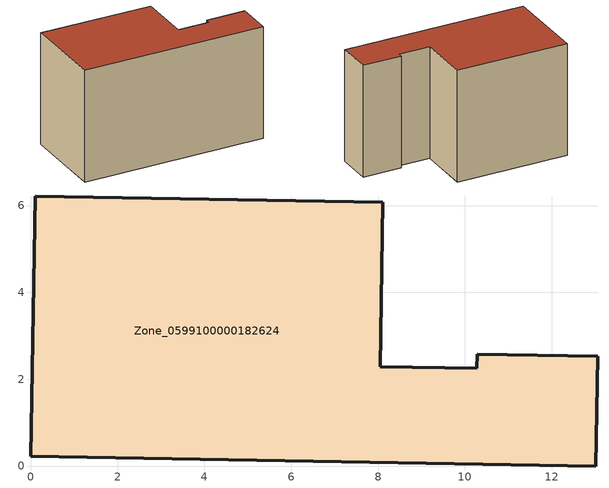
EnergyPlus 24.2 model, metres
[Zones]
Zone_0599100000182624
 floor ground (C_G): 0,0.22 0.1,6.22 8.11,6.08 8.05,2.29 10.27,2.25 10.28,2.57 13.06,2.53 13.02,0 z0
 wall outside (C_F): 0.1,6.22 0,0.22 13.02,0 13.06,2.53 10.28,2.57 10.27,2.25 8.05,2.29 8.11,6.08 0.1,6.22 z0:8.06
 roof outside (C_R): 10.27,2.25 8.05,2.29 8.11,6.08 0.1,6.22 0,0.22 13.02,0 13.06,2.53 10.28,2.57 z8.06
[BUILDING]
Pand.0599100000182624: North Axis=0; Terrain=City; Loads Convergence Tolerance Value=0.04; Temperature Convergence Tolerance Value=0.4; Solar Distribution=FullExterior; Maximum Number of Warmup Days=25; Minimum Number of Warmup Days=1
[Site:Location]
Rotterdam.The.Hague.AP_ZH_NLD Design_Conditions: Latitude=51.96; Longitude=4.45; Time Zone=1; Elevation=-4.5
[SITE:GROUNDTEMPERATURE:BUILDINGSURFACE]
18, 18, 18, 18, 18, 18, 18, 18, 18, 18, 18, 18
[MATERIAL] Thermal Absorptance=0.9; Solar Absorptance=0.7; Visible Absorptance=0.7
Name | Roughness | Thickness | Conductivity | Density | Specific Heat
G.TI.1975-1991 | MediumSmooth | 0.15 | 0.288461 | 540 | 1210
F.TI.1975-1991 | Rough | 0.3 | 0.230769 | 1920 | 840
R.TI.1975-1991 | MediumRough | 0.2 | 0.153846 | 1500 | 1000
[CONSTRUCTION]
C_G: G.TI.1975-1991
C_F: F.TI.1975-1991
C_R: R.TI.1975-1991
[ZONE]
Zone_0599100000182624: Type=1; Multiplier=1; Ceiling Height=Autocalculate; Volume=Autocalculate; Floor Area=autocalculate; Part of Total Floor Area=Yes
[ZONEINFILTRATION:DESIGNFLOWRATE]
Infil_Zone_0599100000182624: Zone or ZoneList or Space or SpaceList=Zone_0599100000182624; Schedule=AlwaysOn; Design Flow Rate Calculation Method=Flow/Area; Flow Rate per Floor Area=0.003; Constant Term Coefficient=1; Temperature Term Coefficient=0; Velocity Term Coefficient=0; Velocity Squared Term Coefficient=0
[HVACTEMPLATE:ZONE:IDEALLOADSAIRSYSTEM]
Zone_0599100000182624: Maximum Heating Supply Air Temperature=50; Minimum Cooling Supply Air Temperature=13; Maximum Heating Supply Air Humidity Ratio=0.0156; Minimum Cooling Supply Air Humidity Ratio=0.0077; Heating Limit=NoLimit; Cooling Limit=NoLimit; Dehumidification Control Type=ConstantSensibleHeatRatio; Cooling Sensible Heat Ratio=0.7; Dehumidification Setpoint=60; Humidification Control Type=None; Humidification Setpoint=30; Outdoor Air Method=None; Outdoor Air Flow Rate per Person=0.00944; Outdoor Air Flow Rate per Zone Floor Area=0; Outdoor Air Flow Rate per Zone=0; Demand Controlled Ventilation Type=None; Outdoor Air Economizer Type=NoEconomizer; Heat Recovery Type=None; Sensible Heat Recovery Effectiveness=0.7; Latent Heat Recovery Effectiveness=0.65
[ZONECONTROL:THERMOSTAT]
ThermostatControl_Zone_0599100000182624: Zone or ZoneList=Zone_0599100000182624; Control Type Schedule=DualSetpointControlType; Control 1=Thermostat_Zone_0599100000182624; Temperature Difference Between Cutout And Setpoint=0
[THERMOSTATSETPOINT:DUALSETPOINT]
Thermostat_Zone_0599100000182624: Heating Setpoint Temperature Schedule=HeatingSetpoint_Zone_0599100000182624; Cooling Setpoint Temperature Schedule=CoolingSetpoint_Zone_0599100000182624
[SCHEDULE:COMPACT]
HeatingSetpoint_Zone_0599100000182624: Through: 12/31, For: AllDays, Until: 24:00, 21
CoolingSetpoint_Zone_0599100000182624: Through: 12/31, For: AllDays, Until: 24:00, 24
DualSetpointControlType: Through: 12/31, For: AllDays, Until: 24:00, 4
AlwaysOn: Through: 12/31, For: AllDays, Until: 24:00, 1
